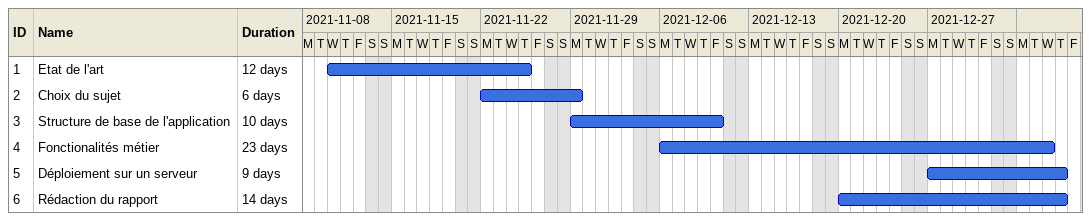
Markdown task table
| ID | Task | Duration | Start | Finish |
|---|---|---|---|---|
| 1 | Etat de l'art | 12d | 2021-11-10 | 2021-11-25 |
| 2 | Choix du sujet | 6d | 2021-11-22 | 2021-11-29 |
| 3 | Structure de base de l'application | 10d | 2021-11-29 | 2021-12-10 |
| 4 | Fonctionalités métier | 23d | 2021-12-06 | 2022-01-05 |
| 5 | Déploiement sur un serveur | 9d | 2021-12-27 | 2022-01-06 |
| 6 | Rédaction du rapport | 14d | 2021-12-20 | 2022-01-06 |
